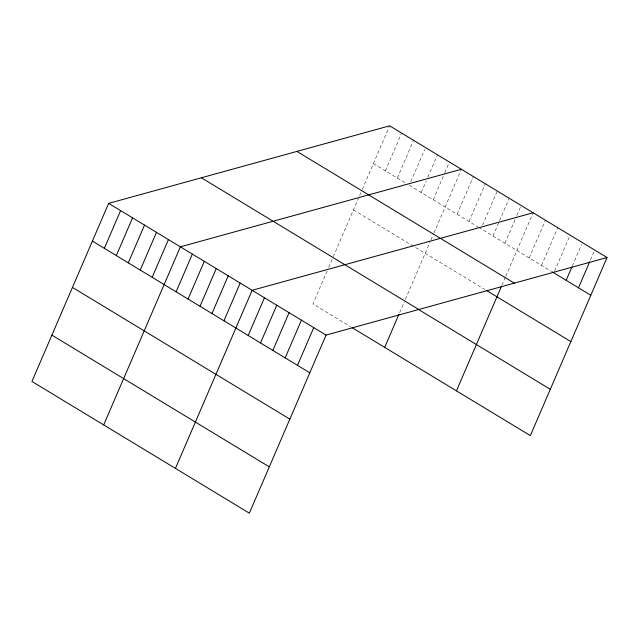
<?xml version="1.0" encoding="UTF-8"?>
<svg xmlns="http://www.w3.org/2000/svg" width="639" height="639" viewBox="0 0 639 639"><rect width="100%" height="100%" fill="white"/><g stroke="black" fill="none" stroke-linecap="round" stroke-linejoin="round"><path stroke-width="0.48" stroke-dasharray="3.19 2.4" d="M327.144 270.96L312.95 303.916L350.412 326.617M328.678 267.39L332.512 258.483M333.262 256.742L358.439 198.29M359.589 195.622L361.89 190.27M362.273 189.384L389.646 125.827M385.357 170.797L401.604 133.072M397.314 178.041L413.561 140.316M410.821 181.692L424.743 149.358M421.229 192.531L426.253 180.853M427.803 177.259L437.475 154.806M433.186 199.775L444.401 173.728M444.792 172.826L449.433 162.05M399.655 312.639L404.255 301.951M405.374 299.356L430.183 241.758M430.95 239.976L433.633 233.738M434.017 232.852L461.39 169.295M457.101 214.265L473.347 176.54M469.058 221.509L485.305 183.784M482.557 225.16L497.262 191.029M492.973 235.999L499.163 221.621M499.546 220.727L509.219 198.274M504.93 243.243L515.369 218.985M516.919 215.399L521.176 205.518M501.927 285.226L505.377 277.206M505.761 276.32L533.134 212.763M529.204 257.948L545.45 220.223M541.521 265.417L557.775 227.692M554.62 271.08L569.708 236.047M572.352 265.968L581.634 244.41M590.476 259.961L594.342 250.975M373.4 163.552L405.286 182.874M409.272 185.286L477.828 226.821M478.619 227.3L551.377 271.383M353.447 209.872L484.977 289.563"/><path stroke-width="0.96" d="M607.05 257.541L389.646 125.827L108.646 203.37L31.95 381.459L249.354 513.173L326.05 335.084L607.05 257.541L530.354 435.63L352.009 327.583M104.357 248.339L120.603 210.614M116.314 255.584L132.561 217.851M128.271 262.829L144.518 225.096M140.229 270.073L156.475 232.34M152.186 277.318L168.432 239.585M103.694 424.927L180.39 246.83L461.39 169.295M176.1 291.807L192.347 254.074M188.058 299.052L204.304 261.319M200.015 306.297L216.262 268.564M211.972 313.541L228.219 275.808M223.93 320.786L240.176 283.053M175.437 468.387L252.133 290.298L533.134 212.763M248.204 335.491L264.45 297.766M260.528 342.959L276.775 305.226M272.845 350.42L289.092 312.695M285.162 357.88L301.416 320.155M297.486 365.348L313.733 327.623M384.694 347.384L398.888 314.42M456.438 390.852L501.543 286.12M566.162 280.345L571.969 266.87M578.487 287.806L589.701 261.758M552.2 271.887L590.803 295.274M296.919 151.411L514.323 283.133M486.575 290.529L570.851 341.593M201.381 177.778L418.785 309.5M418.194 309.276L550.299 389.311M108.646 203.37L326.05 335.084M92.399 241.095L309.803 372.809M72.455 287.414L289.858 419.128M51.895 335.14L269.299 466.853"/></g></svg>
